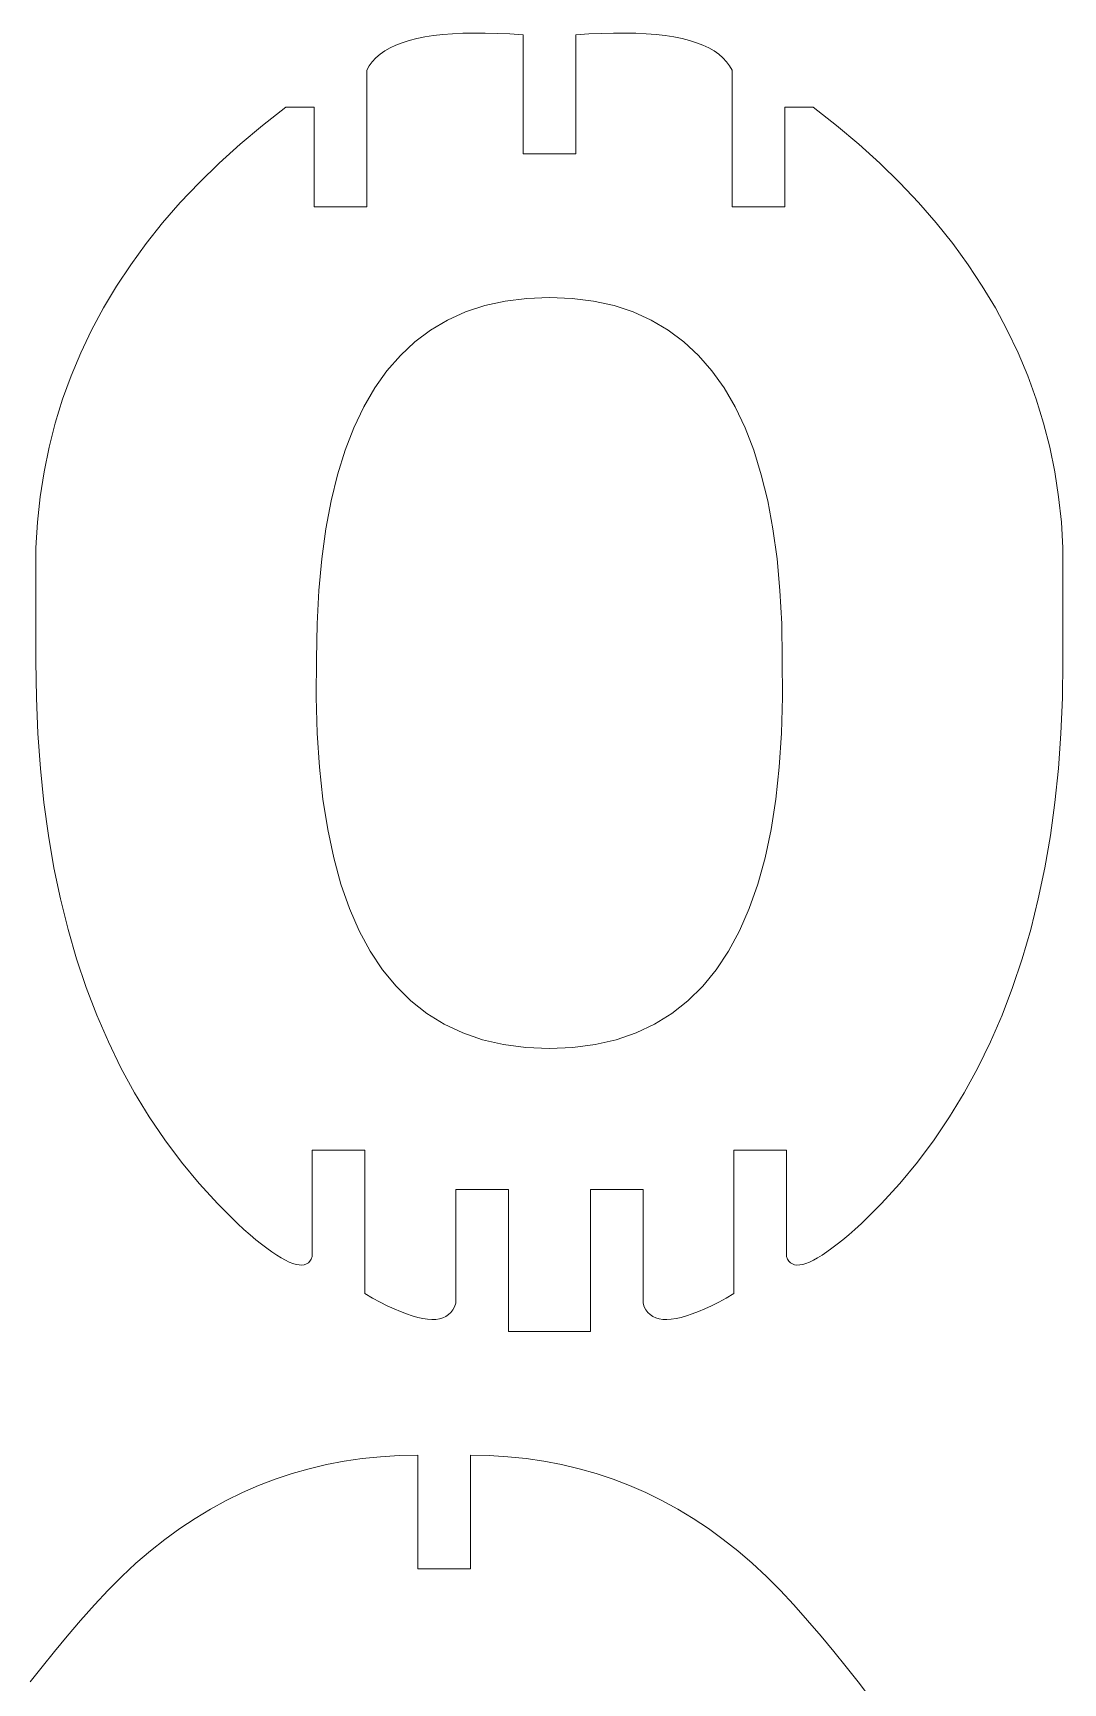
# Model space of a CAD drawing. Header units: inches. Extents: x -318 to 215, y -214 to 306.
# Drawn here: x 36.1 to 88.5, y -145.4 to -61.5 of the extents above; entities that cross this region are included whole.
import ezdxf

# ---------------------------------------------------------------- set-up
doc = ezdxf.new("R2010")
doc.units = ezdxf.units.IN
doc.header["$MEASUREMENT"] = 0
doc.layers.add('Layer 1', color=7, linetype='Continuous')

msp = doc.modelspace()

# ---------------------------------------------------------------- linework, layer by layer
at = {"layer": 'Layer 1', "color": 1, "lineweight": 9}
for points in [[(54.5564, -62.071), (54.5564, -62.071), (54.2588, -62.211), (54.2588, -62.211)], [(54.8824, -61.9453), (54.8824, -61.9453), (54.5564, -62.071), (54.5564, -62.071)], [(55.2369, -61.8337), (55.2369, -61.8337), (54.8824, -61.9453), (54.8824, -61.9453)], [(55.6202, -61.7363), (55.6202, -61.7363), (55.2369, -61.8337), (55.2369, -61.8337)], [(56.0321, -61.653), (56.0321, -61.653), (55.6202, -61.7363), (55.6202, -61.7363)], [(56.4726, -61.5842), (56.4726, -61.5842), (56.0321, -61.653), (56.0321, -61.653)], [(56.9417, -61.5295), (56.9417, -61.5295), (56.4726, -61.5842), (56.4726, -61.5842)], [(57.4396, -61.4892), (57.4396, -61.4892), (56.9417, -61.5295), (56.9417, -61.5295)], [(57.9659, -61.4628), (57.9659, -61.4628), (57.4396, -61.4892), (57.4396, -61.4892)], [(58.5208, -61.4509), (58.5208, -61.4509), (57.9659, -61.4628), (57.9659, -61.4628)], [(58.5208, -61.4509), (58.5208, -61.4509), (58.5208, -61.4509), (58.5208, -61.4509)], [(59.1045, -61.4531), (59.1045, -61.4531), (58.5208, -61.4509), (58.5208, -61.4509)], [(59.1045, -61.4531), (59.1045, -61.4531), (59.1045, -61.4531), (59.1045, -61.4531)], [(59.7168, -61.4696), (59.7168, -61.4696), (59.1045, -61.4531), (59.1045, -61.4531)], [(59.7168, -61.4696), (59.7168, -61.4696), (59.7168, -61.4696), (59.7168, -61.4696)], [(60.3577, -61.5003), (60.3577, -61.5003), (59.7168, -61.4696), (59.7168, -61.4696)], [(60.3577, -61.5003), (60.3577, -61.5003), (60.3577, -61.5003), (60.3577, -61.5003)], [(61.027, -61.5451), (61.027, -61.5451), (60.3577, -61.5003), (60.3577, -61.5003)], [(61.027, -61.5451), (61.027, -61.5451), (61.027, -61.5451), (61.027, -61.5451)], [(61.027, -67.6074), (61.027, -67.6074), (61.027, -61.5451), (61.027, -61.5451)], [(63.7048, -61.5451), (63.7048, -61.5451), (64.3744, -61.5003), (64.3744, -61.5003)], [(63.7048, -61.5451), (63.7048, -61.5451), (63.7048, -61.5451), (63.7048, -61.5451)], [(63.7048, -67.6074), (63.7048, -67.6074), (63.7048, -61.5451), (63.7048, -61.5451)], [(64.3744, -61.5003), (64.3744, -61.5003), (65.0153, -61.4696), (65.0153, -61.4696)], [(65.0153, -61.4696), (65.0153, -61.4696), (65.6275, -61.4531), (65.6275, -61.4531)], [(65.6275, -61.4531), (65.6275, -61.4531), (66.211, -61.4509), (66.211, -61.4509)], [(66.211, -61.4509), (66.211, -61.4509), (66.211, -61.4509), (66.211, -61.4509)], [(66.211, -61.4509), (66.211, -61.4509), (66.7661, -61.4628), (66.7661, -61.4628)], [(66.7661, -61.4628), (66.7661, -61.4628), (66.7661, -61.4628), (66.7661, -61.4628)], [(66.7661, -61.4628), (66.7661, -61.4628), (67.2925, -61.4892), (67.2925, -61.4892)], [(67.2925, -61.4892), (67.2925, -61.4892), (67.2925, -61.4892), (67.2925, -61.4892)], [(67.2925, -61.4892), (67.2925, -61.4892), (67.7902, -61.5295), (67.7902, -61.5295)], [(67.7902, -61.5295), (67.7902, -61.5295), (67.7902, -61.5295), (67.7902, -61.5295)], [(67.7902, -61.5295), (67.7902, -61.5295), (68.2594, -61.5842), (68.2594, -61.5842)], [(68.2594, -61.5842), (68.2594, -61.5842), (68.2594, -61.5842), (68.2594, -61.5842)], [(68.2594, -61.5842), (68.2594, -61.5842), (68.6997, -61.653), (68.6997, -61.653)], [(68.6997, -61.653), (68.6997, -61.653), (68.6997, -61.653), (68.6997, -61.653)], [(68.6997, -61.653), (68.6997, -61.653), (69.1118, -61.7363), (69.1118, -61.7363)], [(69.1118, -61.7363), (69.1118, -61.7363), (69.1118, -61.7363), (69.1118, -61.7363)], [(69.1118, -61.7363), (69.1118, -61.7363), (69.495, -61.8337), (69.495, -61.8337)], [(69.495, -61.8337), (69.495, -61.8337), (69.495, -61.8337), (69.495, -61.8337)], [(69.495, -61.8337), (69.495, -61.8337), (69.8496, -61.9453), (69.8496, -61.9453)], [(69.8496, -61.9453), (69.8496, -61.9453), (69.8496, -61.9453), (69.8496, -61.9453)], [(69.8496, -61.9453), (69.8496, -61.9453), (70.1757, -62.071), (70.1757, -62.071)], [(70.1757, -62.071), (70.1757, -62.071), (70.1757, -62.071), (70.1757, -62.071)], [(70.1757, -62.071), (70.1757, -62.071), (70.473, -62.211), (70.473, -62.211)], [(53.3555, -62.9136), (53.3555, -62.9136), (53.2012, -63.1247), (53.2012, -63.1247)], [(53.5383, -62.7165), (53.5383, -62.7165), (53.3555, -62.9136), (53.3555, -62.9136)], [(53.75, -62.5339), (53.75, -62.5339), (53.5383, -62.7165), (53.5383, -62.7165)], [(53.9902, -62.3654), (53.9902, -62.3654), (53.75, -62.5339), (53.75, -62.5339)], [(54.2588, -62.211), (54.2588, -62.211), (53.9902, -62.3654), (53.9902, -62.3654)], [(70.473, -62.211), (70.473, -62.211), (70.473, -62.211), (70.473, -62.211)], [(70.473, -62.211), (70.473, -62.211), (70.7418, -62.3654), (70.7418, -62.3654)], [(70.7418, -62.3654), (70.7418, -62.3654), (70.7418, -62.3654), (70.7418, -62.3654)], [(70.7418, -62.3654), (70.7418, -62.3654), (70.982, -62.5339), (70.982, -62.5339)], [(70.982, -62.5339), (70.982, -62.5339), (70.982, -62.5339), (70.982, -62.5339)], [(70.982, -62.5339), (70.982, -62.5339), (71.1935, -62.7165), (71.1935, -62.7165)], [(71.1935, -62.7165), (71.1935, -62.7165), (71.1935, -62.7165), (71.1935, -62.7165)], [(71.1935, -62.7165), (71.1935, -62.7165), (71.3765, -62.9136), (71.3765, -62.9136)], [(71.3765, -62.9136), (71.3765, -62.9136), (71.3765, -62.9136), (71.3765, -62.9136)], [(71.3765, -62.9136), (71.3765, -62.9136), (71.5306, -63.1247), (71.5306, -63.1247)], [(53.2012, -63.1247), (53.2012, -63.1247), (53.0756, -63.3502), (53.0756, -63.3502)], [(53.0756, -63.3502), (53.0756, -63.3502), (53.0756, -63.3502), (53.0756, -63.3502)], [(53.0756, -63.3502), (53.0756, -63.3502), (53.0756, -70.2936), (53.0756, -70.2936)], [(71.5306, -63.1247), (71.5306, -63.1247), (71.5306, -63.1247), (71.5306, -63.1247)], [(71.5306, -63.1247), (71.5306, -63.1247), (71.6565, -63.3502), (71.6565, -63.3502)], [(71.6565, -63.3502), (71.6565, -63.3502), (71.6565, -63.3502), (71.6565, -63.3502)], [(71.6565, -63.3502), (71.6565, -63.3502), (71.6565, -70.2936), (71.6565, -70.2936)], [(47.7634, -66.1553), (47.7634, -66.1553), (48.9531, -65.2223), (48.9531, -65.2223)], [(48.9531, -65.2223), (48.9531, -65.2223), (48.9531, -65.2223), (48.9531, -65.2223)], [(50.3978, -65.2223), (50.3978, -65.2223), (48.9531, -65.2223), (48.9531, -65.2223)], [(50.3978, -65.2223), (50.3978, -65.2223), (50.3978, -65.2223), (50.3978, -65.2223)], [(50.3978, -70.2936), (50.3978, -70.2936), (50.3978, -65.2223), (50.3978, -65.2223)], [(74.334, -65.2223), (74.334, -65.2223), (74.334, -65.2223), (74.334, -65.2223)], [(74.334, -70.2936), (74.334, -70.2936), (74.334, -65.2223), (74.334, -65.2223)], [(74.334, -65.2223), (74.334, -65.2223), (74.334, -65.2223), (74.334, -65.2223)], [(74.334, -65.2223), (74.334, -65.2223), (75.7789, -65.2223), (75.7789, -65.2223)], [(75.7789, -65.2223), (75.7789, -65.2223), (75.7789, -65.2223), (75.7789, -65.2223)], [(76.9684, -66.1553), (76.9684, -66.1553), (75.7789, -65.2223), (75.7789, -65.2223)], [(46.6322, -67.1081), (46.6322, -67.1081), (47.7634, -66.1553), (47.7634, -66.1553)], [(76.9684, -66.1553), (76.9684, -66.1553), (76.9684, -66.1553), (76.9684, -66.1553)], [(78.0996, -67.1081), (78.0996, -67.1081), (76.9684, -66.1553), (76.9684, -66.1553)], [(45.5591, -68.0809), (45.5591, -68.0809), (46.6322, -67.1081), (46.6322, -67.1081)], [(78.0996, -67.1081), (78.0996, -67.1081), (78.0996, -67.1081), (78.0996, -67.1081)], [(79.1727, -68.0809), (79.1727, -68.0809), (78.0996, -67.1081), (78.0996, -67.1081)], [(61.027, -67.6074), (61.027, -67.6074), (61.027, -67.6074), (61.027, -67.6074)], [(63.7048, -67.6074), (63.7048, -67.6074), (61.027, -67.6074), (61.027, -67.6074)], [(44.5446, -69.0734), (44.5446, -69.0734), (45.5591, -68.0809), (45.5591, -68.0809)], [(79.1727, -68.0809), (79.1727, -68.0809), (79.1727, -68.0809), (79.1727, -68.0809)], [(80.1872, -69.0734), (80.1872, -69.0734), (79.1727, -68.0809), (79.1727, -68.0809)], [(43.5883, -70.0858), (43.5883, -70.0858), (44.5446, -69.0734), (44.5446, -69.0734)], [(80.1872, -69.0734), (80.1872, -69.0734), (80.1872, -69.0734), (80.1872, -69.0734)], [(81.1436, -70.0858), (81.1436, -70.0858), (80.1872, -69.0734), (80.1872, -69.0734)], [(42.6904, -71.1181), (42.6904, -71.1181), (43.5883, -70.0858), (43.5883, -70.0858)], [(50.3978, -70.2936), (50.3978, -70.2936), (50.3978, -70.2936), (50.3978, -70.2936)], [(53.0756, -70.2936), (53.0756, -70.2936), (50.3978, -70.2936), (50.3978, -70.2936)], [(71.6565, -70.2936), (71.6565, -70.2936), (71.6565, -70.2936), (71.6565, -70.2936)], [(71.6565, -70.2936), (71.6565, -70.2936), (74.334, -70.2936), (74.334, -70.2936)], [(81.1436, -70.0858), (81.1436, -70.0858), (81.1436, -70.0858), (81.1436, -70.0858)], [(82.0416, -71.1181), (82.0416, -71.1181), (81.1436, -70.0858), (81.1436, -70.0858)], [(41.8507, -72.1701), (41.8507, -72.1701), (42.6904, -71.1181), (42.6904, -71.1181)], [(82.0416, -71.1181), (82.0416, -71.1181), (82.0416, -71.1181), (82.0416, -71.1181)], [(82.8813, -72.1701), (82.8813, -72.1701), (82.0416, -71.1181), (82.0416, -71.1181)], [(41.0693, -73.242), (41.0693, -73.242), (41.8507, -72.1701), (41.8507, -72.1701)], [(82.8813, -72.1701), (82.8813, -72.1701), (82.8813, -72.1701), (82.8813, -72.1701)], [(83.6627, -73.242), (83.6627, -73.242), (82.8813, -72.1701), (82.8813, -72.1701)], [(40.3463, -74.3338), (40.3463, -74.3338), (41.0693, -73.242), (41.0693, -73.242)], [(83.6627, -73.242), (83.6627, -73.242), (83.6627, -73.242), (83.6627, -73.242)], [(84.3857, -74.3338), (84.3857, -74.3338), (83.6627, -73.242), (83.6627, -73.242)], [(39.6816, -75.4455), (39.6816, -75.4455), (40.3463, -74.3338), (40.3463, -74.3338)], [(84.3857, -74.3338), (84.3857, -74.3338), (84.3857, -74.3338), (84.3857, -74.3338)], [(85.0505, -75.4455), (85.0505, -75.4455), (84.3857, -74.3338), (84.3857, -74.3338)], [(39.0752, -76.5769), (39.0752, -76.5769), (39.6816, -75.4455), (39.6816, -75.4455)], [(58.1017, -75.6475), (58.1017, -75.6475), (59.079, -75.3253), (59.079, -75.3253)], [(59.079, -75.3253), (59.079, -75.3253), (60.1153, -75.0951), (60.1153, -75.0951)], [(60.1153, -75.0951), (60.1153, -75.0951), (61.211, -74.9572), (61.211, -74.9572)], [(61.211, -74.9572), (61.211, -74.9572), (62.366, -74.9111), (62.366, -74.9111)], [(62.366, -74.9111), (62.366, -74.9111), (62.366, -74.9111), (62.366, -74.9111)], [(63.5208, -74.9572), (63.5208, -74.9572), (62.366, -74.9111), (62.366, -74.9111)], [(63.5208, -74.9572), (63.5208, -74.9572), (63.5208, -74.9572), (63.5208, -74.9572)], [(64.6165, -75.0951), (64.6165, -75.0951), (63.5208, -74.9572), (63.5208, -74.9572)], [(64.6165, -75.0951), (64.6165, -75.0951), (64.6165, -75.0951), (64.6165, -75.0951)], [(65.6531, -75.3253), (65.6531, -75.3253), (64.6165, -75.0951), (64.6165, -75.0951)], [(65.6531, -75.3253), (65.6531, -75.3253), (65.6531, -75.3253), (65.6531, -75.3253)], [(66.6301, -75.6475), (66.6301, -75.6475), (65.6531, -75.3253), (65.6531, -75.3253)], [(85.0505, -75.4455), (85.0505, -75.4455), (85.0505, -75.4455), (85.0505, -75.4455)], [(85.6568, -76.5769), (85.6568, -76.5769), (85.0505, -75.4455), (85.0505, -75.4455)], [(56.3249, -76.568), (56.3249, -76.568), (57.1838, -76.0617), (57.1838, -76.0617)], [(57.1838, -76.0617), (57.1838, -76.0617), (58.1017, -75.6475), (58.1017, -75.6475)], [(66.6301, -75.6475), (66.6301, -75.6475), (66.6301, -75.6475), (66.6301, -75.6475)], [(67.5481, -76.0617), (67.5481, -76.0617), (66.6301, -75.6475), (66.6301, -75.6475)], [(67.5481, -76.0617), (67.5481, -76.0617), (67.5481, -76.0617), (67.5481, -76.0617)], [(68.4069, -76.568), (68.4069, -76.568), (67.5481, -76.0617), (67.5481, -76.0617)], [(38.527, -77.7282), (38.527, -77.7282), (39.0752, -76.5769), (39.0752, -76.5769)], [(54.7852, -77.8564), (54.7852, -77.8564), (55.5254, -77.1661), (55.5254, -77.1661)], [(55.5254, -77.1661), (55.5254, -77.1661), (56.3249, -76.568), (56.3249, -76.568)], [(68.4069, -76.568), (68.4069, -76.568), (68.4069, -76.568), (68.4069, -76.568)], [(69.2064, -77.1661), (69.2064, -77.1661), (68.4069, -76.568), (68.4069, -76.568)], [(69.2064, -77.1661), (69.2064, -77.1661), (69.2064, -77.1661), (69.2064, -77.1661)], [(69.9468, -77.8564), (69.9468, -77.8564), (69.2064, -77.1661), (69.2064, -77.1661)], [(85.6568, -76.5769), (85.6568, -76.5769), (85.6568, -76.5769), (85.6568, -76.5769)], [(86.2049, -77.7282), (86.2049, -77.7282), (85.6568, -76.5769), (85.6568, -76.5769)], [(38.0373, -78.8993), (38.0373, -78.8993), (38.527, -77.7282), (38.527, -77.7282)], [(54.1041, -78.6388), (54.1041, -78.6388), (54.7852, -77.8564), (54.7852, -77.8564)], [(69.9468, -77.8564), (69.9468, -77.8564), (69.9468, -77.8564), (69.9468, -77.8564)], [(70.6279, -78.6388), (70.6279, -78.6388), (69.9468, -77.8564), (69.9468, -77.8564)], [(86.2049, -77.7282), (86.2049, -77.7282), (86.2049, -77.7282), (86.2049, -77.7282)], [(86.6948, -78.8993), (86.6948, -78.8993), (86.2049, -77.7282), (86.2049, -77.7282)], [(37.6057, -80.0904), (37.6057, -80.0904), (38.0373, -78.8993), (38.0373, -78.8993)], [(53.4821, -79.5132), (53.4821, -79.5132), (54.1041, -78.6388), (54.1041, -78.6388)], [(70.6279, -78.6388), (70.6279, -78.6388), (70.6279, -78.6388), (70.6279, -78.6388)], [(71.2497, -79.5132), (71.2497, -79.5132), (70.6279, -78.6388), (70.6279, -78.6388)], [(86.6948, -78.8993), (86.6948, -78.8993), (86.6948, -78.8993), (86.6948, -78.8993)], [(87.1261, -80.0904), (87.1261, -80.0904), (86.6948, -78.8993), (86.6948, -78.8993)], [(52.9197, -80.4796), (52.9197, -80.4796), (53.4821, -79.5132), (53.4821, -79.5132)], [(71.2497, -79.5132), (71.2497, -79.5132), (71.2497, -79.5132), (71.2497, -79.5132)], [(71.8124, -80.4796), (71.8124, -80.4796), (71.2497, -79.5132), (71.2497, -79.5132)], [(37.2327, -81.3012), (37.2327, -81.3012), (37.6057, -80.0904), (37.6057, -80.0904)], [(52.4161, -81.538), (52.4161, -81.538), (52.9197, -80.4796), (52.9197, -80.4796)], [(71.8124, -80.4796), (71.8124, -80.4796), (71.8124, -80.4796), (71.8124, -80.4796)], [(72.3157, -81.538), (72.3157, -81.538), (71.8124, -80.4796), (71.8124, -80.4796)], [(87.1261, -80.0904), (87.1261, -80.0904), (87.1261, -80.0904), (87.1261, -80.0904)], [(87.4993, -81.3012), (87.4993, -81.3012), (87.1261, -80.0904), (87.1261, -80.0904)], [(36.9178, -82.5317), (36.9178, -82.5317), (37.2327, -81.3012), (37.2327, -81.3012)], [(87.4993, -81.3012), (87.4993, -81.3012), (87.4993, -81.3012), (87.4993, -81.3012)], [(87.814, -82.5317), (87.814, -82.5317), (87.4993, -81.3012), (87.4993, -81.3012)], [(51.9721, -82.6886), (51.9721, -82.6886), (52.4161, -81.538), (52.4161, -81.538)], [(72.3157, -81.538), (72.3157, -81.538), (72.3157, -81.538), (72.3157, -81.538)], [(72.76, -82.6886), (72.76, -82.6886), (72.3157, -81.538), (72.3157, -81.538)], [(36.6612, -83.7823), (36.6612, -83.7823), (36.9178, -82.5317), (36.9178, -82.5317)], [(51.5869, -83.931), (51.5869, -83.931), (51.9721, -82.6886), (51.9721, -82.6886)], [(72.76, -82.6886), (72.76, -82.6886), (72.76, -82.6886), (72.76, -82.6886)], [(73.1449, -83.931), (73.1449, -83.931), (72.76, -82.6886), (72.76, -82.6886)], [(87.814, -82.5317), (87.814, -82.5317), (87.814, -82.5317), (87.814, -82.5317)], [(88.0706, -83.7823), (88.0706, -83.7823), (87.814, -82.5317), (87.814, -82.5317)], [(36.4632, -85.0526), (36.4632, -85.0526), (36.6612, -83.7823), (36.6612, -83.7823)], [(51.2613, -85.2657), (51.2613, -85.2657), (51.5869, -83.931), (51.5869, -83.931)], [(73.1449, -83.931), (73.1449, -83.931), (73.1449, -83.931), (73.1449, -83.931)], [(73.4707, -85.2657), (73.4707, -85.2657), (73.1449, -83.931), (73.1449, -83.931)], [(88.0706, -83.7823), (88.0706, -83.7823), (88.0706, -83.7823), (88.0706, -83.7823)], [(88.2688, -85.0526), (88.2688, -85.0526), (88.0706, -83.7823), (88.0706, -83.7823)], [(36.3231, -86.3429), (36.3231, -86.3429), (36.4632, -85.0526), (36.4632, -85.0526)], [(50.9948, -86.6923), (50.9948, -86.6923), (51.2613, -85.2657), (51.2613, -85.2657)], [(73.4707, -85.2657), (73.4707, -85.2657), (73.4707, -85.2657), (73.4707, -85.2657)], [(73.7372, -86.6923), (73.7372, -86.6923), (73.4707, -85.2657), (73.4707, -85.2657)], [(88.2688, -85.0526), (88.2688, -85.0526), (88.2688, -85.0526), (88.2688, -85.0526)], [(88.4087, -86.3429), (88.4087, -86.3429), (88.2688, -85.0526), (88.2688, -85.0526)], [(36.2416, -87.6528), (36.2416, -87.6528), (36.3231, -86.3429), (36.3231, -86.3429)], [(88.4087, -86.3429), (88.4087, -86.3429), (88.4087, -86.3429), (88.4087, -86.3429)], [(88.4903, -87.6528), (88.4903, -87.6528), (88.4087, -86.3429), (88.4087, -86.3429)], [(50.7874, -88.211), (50.7874, -88.211), (50.9948, -86.6923), (50.9948, -86.6923)], [(73.7372, -86.6923), (73.7372, -86.6923), (73.7372, -86.6923), (73.7372, -86.6923)], [(73.9444, -88.211), (73.9444, -88.211), (73.7372, -86.6923), (73.7372, -86.6923)], [(36.2416, -87.6528), (36.2416, -87.6528), (36.2416, -87.6528), (36.2416, -87.6528)], [(36.2416, -87.6528), (36.2416, -87.6528), (36.2416, -93.4179), (36.2416, -93.4179)], [(88.4903, -87.6528), (88.4903, -87.6528), (88.4903, -87.6528), (88.4903, -87.6528)], [(88.4903, -87.6528), (88.4903, -87.6528), (88.4903, -93.4179), (88.4903, -93.4179)], [(50.6395, -89.8216), (50.6395, -89.8216), (50.7874, -88.211), (50.7874, -88.211)], [(73.9444, -88.211), (73.9444, -88.211), (73.9444, -88.211), (73.9444, -88.211)], [(74.0925, -89.8216), (74.0925, -89.8216), (73.9444, -88.211), (73.9444, -88.211)], [(50.5506, -91.5242), (50.5506, -91.5242), (50.6395, -89.8216), (50.6395, -89.8216)], [(74.0925, -89.8216), (74.0925, -89.8216), (74.0925, -89.8216), (74.0925, -89.8216)], [(74.1813, -91.5242), (74.1813, -91.5242), (74.0925, -89.8216), (74.0925, -89.8216)], [(50.5209, -93.319), (50.5209, -93.319), (50.5506, -91.5242), (50.5506, -91.5242)], [(74.1813, -91.5242), (74.1813, -91.5242), (74.1813, -91.5242), (74.1813, -91.5242)], [(74.2109, -93.319), (74.2109, -93.319), (74.1813, -91.5242), (74.1813, -91.5242)], [(36.2416, -93.4179), (36.2416, -93.4179), (36.2416, -93.4179), (36.2416, -93.4179)], [(36.2673, -95.2853), (36.2673, -95.2853), (36.2416, -93.4179), (36.2416, -93.4179)], [(50.5071, -95.2513), (50.5071, -95.2513), (50.5209, -93.319), (50.5209, -93.319)], [(74.2109, -93.319), (74.2109, -93.319), (74.2109, -93.319), (74.2109, -93.319)], [(74.2248, -95.2513), (74.2248, -95.2513), (74.2109, -93.319), (74.2109, -93.319)], [(88.4647, -95.2853), (88.4647, -95.2853), (88.4903, -93.4179), (88.4903, -93.4179)], [(36.2673, -95.2853), (36.2673, -95.2853), (36.2673, -95.2853), (36.2673, -95.2853)], [(36.3442, -97.1068), (36.3442, -97.1068), (36.2673, -95.2853), (36.2673, -95.2853)], [(50.5071, -95.2513), (50.5071, -95.2513), (50.5071, -95.2513), (50.5071, -95.2513)], [(50.557, -97.0847), (50.557, -97.0847), (50.5071, -95.2513), (50.5071, -95.2513)], [(74.175, -97.0847), (74.175, -97.0847), (74.2248, -95.2513), (74.2248, -95.2513)], [(88.3878, -97.1068), (88.3878, -97.1068), (88.4647, -95.2853), (88.4647, -95.2853)], [(36.3442, -97.1068), (36.3442, -97.1068), (36.3442, -97.1068), (36.3442, -97.1068)], [(36.4724, -98.8822), (36.4724, -98.8822), (36.3442, -97.1068), (36.3442, -97.1068)], [(50.557, -97.0847), (50.557, -97.0847), (50.557, -97.0847), (50.557, -97.0847)], [(50.6708, -98.8188), (50.6708, -98.8188), (50.557, -97.0847), (50.557, -97.0847)], [(74.0613, -98.8188), (74.0613, -98.8188), (74.175, -97.0847), (74.175, -97.0847)], [(88.2596, -98.8822), (88.2596, -98.8822), (88.3878, -97.1068), (88.3878, -97.1068)], [(36.4724, -98.8822), (36.4724, -98.8822), (36.4724, -98.8822), (36.4724, -98.8822)], [(36.6517, -100.6118), (36.6517, -100.6118), (36.4724, -98.8822), (36.4724, -98.8822)], [(50.6708, -98.8188), (50.6708, -98.8188), (50.6708, -98.8188), (50.6708, -98.8188)], [(50.8483, -100.454), (50.8483, -100.454), (50.6708, -98.8188), (50.6708, -98.8188)], [(73.8837, -100.454), (73.8837, -100.454), (74.0613, -98.8188), (74.0613, -98.8188)], [(88.0802, -100.6118), (88.0802, -100.6118), (88.2596, -98.8822), (88.2596, -98.8822)], [(36.6517, -100.6118), (36.6517, -100.6118), (36.6517, -100.6118), (36.6517, -100.6118)], [(36.8823, -102.2955), (36.8823, -102.2955), (36.6517, -100.6118), (36.6517, -100.6118)], [(50.8483, -100.454), (50.8483, -100.454), (50.8483, -100.454), (50.8483, -100.454)], [(51.0896, -101.9898), (51.0896, -101.9898), (50.8483, -100.454), (50.8483, -100.454)], [(73.6424, -101.9898), (73.6424, -101.9898), (73.8837, -100.454), (73.8837, -100.454)], [(87.8495, -102.2955), (87.8495, -102.2955), (88.0802, -100.6118), (88.0802, -100.6118)], [(36.8823, -102.2955), (36.8823, -102.2955), (36.8823, -102.2955), (36.8823, -102.2955)], [(37.1642, -103.9334), (37.1642, -103.9334), (36.8823, -102.2955), (36.8823, -102.2955)], [(51.0896, -101.9898), (51.0896, -101.9898), (51.0896, -101.9898), (51.0896, -101.9898)], [(51.3946, -103.4268), (51.3946, -103.4268), (51.0896, -101.9898), (51.0896, -101.9898)], [(73.3373, -103.4268), (73.3373, -103.4268), (73.6424, -101.9898), (73.6424, -101.9898)], [(87.5676, -103.9334), (87.5676, -103.9334), (87.8495, -102.2955), (87.8495, -102.2955)], [(37.1642, -103.9334), (37.1642, -103.9334), (37.1642, -103.9334), (37.1642, -103.9334)], [(37.4974, -105.5253), (37.4974, -105.5253), (37.1642, -103.9334), (37.1642, -103.9334)], [(51.3946, -103.4268), (51.3946, -103.4268), (51.3946, -103.4268), (51.3946, -103.4268)], [(51.7637, -104.7646), (51.7637, -104.7646), (51.3946, -103.4268), (51.3946, -103.4268)], [(72.9683, -104.7646), (72.9683, -104.7646), (73.3373, -103.4268), (73.3373, -103.4268)], [(87.2346, -105.5253), (87.2346, -105.5253), (87.5676, -103.9334), (87.5676, -103.9334)], [(51.7637, -104.7646), (51.7637, -104.7646), (51.7637, -104.7646), (51.7637, -104.7646)], [(52.1962, -106.0033), (52.1962, -106.0033), (51.7637, -104.7646), (51.7637, -104.7646)], [(72.5356, -106.0033), (72.5356, -106.0033), (72.9683, -104.7646), (72.9683, -104.7646)], [(37.4974, -105.5253), (37.4974, -105.5253), (37.4974, -105.5253), (37.4974, -105.5253)], [(37.8818, -107.0713), (37.8818, -107.0713), (37.4974, -105.5253), (37.4974, -105.5253)], [(86.8501, -107.0713), (86.8501, -107.0713), (87.2346, -105.5253), (87.2346, -105.5253)], [(52.1962, -106.0033), (52.1962, -106.0033), (52.1962, -106.0033), (52.1962, -106.0033)], [(52.693, -107.1429), (52.693, -107.1429), (52.1962, -106.0033), (52.1962, -106.0033)], [(72.0391, -107.1429), (72.0391, -107.1429), (72.5356, -106.0033), (72.5356, -106.0033)], [(37.8818, -107.0713), (37.8818, -107.0713), (37.8818, -107.0713), (37.8818, -107.0713)], [(38.3174, -108.5715), (38.3174, -108.5715), (37.8818, -107.0713), (37.8818, -107.0713)], [(52.693, -107.1429), (52.693, -107.1429), (52.693, -107.1429), (52.693, -107.1429)], [(53.2533, -108.1834), (53.2533, -108.1834), (52.693, -107.1429), (52.693, -107.1429)], [(71.4787, -108.1834), (71.4787, -108.1834), (72.0391, -107.1429), (72.0391, -107.1429)], [(86.4144, -108.5715), (86.4144, -108.5715), (86.8501, -107.0713), (86.8501, -107.0713)], [(53.2533, -108.1834), (53.2533, -108.1834), (53.2533, -108.1834), (53.2533, -108.1834)], [(53.8774, -109.1248), (53.8774, -109.1248), (53.2533, -108.1834), (53.2533, -108.1834)], [(70.8546, -109.1248), (70.8546, -109.1248), (71.4787, -108.1834), (71.4787, -108.1834)], [(38.3174, -108.5715), (38.3174, -108.5715), (38.3174, -108.5715), (38.3174, -108.5715)], [(38.8044, -110.0256), (38.8044, -110.0256), (38.3174, -108.5715), (38.3174, -108.5715)], [(53.8774, -109.1248), (53.8774, -109.1248), (53.8774, -109.1248), (53.8774, -109.1248)], [(54.5653, -109.967), (54.5653, -109.967), (53.8774, -109.1248), (53.8774, -109.1248)], [(70.1667, -109.967), (70.1667, -109.967), (70.8546, -109.1248), (70.8546, -109.1248)], [(85.9276, -110.0256), (85.9276, -110.0256), (86.4144, -108.5715), (86.4144, -108.5715)], [(54.5653, -109.967), (54.5653, -109.967), (54.5653, -109.967), (54.5653, -109.967)], [(55.3171, -110.7104), (55.3171, -110.7104), (54.5653, -109.967), (54.5653, -109.967)], [(69.4148, -110.7104), (69.4148, -110.7104), (70.1667, -109.967), (70.1667, -109.967)], [(38.8044, -110.0256), (38.8044, -110.0256), (38.8044, -110.0256), (38.8044, -110.0256)], [(39.3427, -111.434), (39.3427, -111.434), (38.8044, -110.0256), (38.8044, -110.0256)], [(55.3171, -110.7104), (55.3171, -110.7104), (55.3171, -110.7104), (55.3171, -110.7104)], [(56.1326, -111.3544), (56.1326, -111.3544), (55.3171, -110.7104), (55.3171, -110.7104)], [(68.5993, -111.3544), (68.5993, -111.3544), (69.4148, -110.7104), (69.4148, -110.7104)], [(85.3893, -111.434), (85.3893, -111.434), (85.9276, -110.0256), (85.9276, -110.0256)], [(39.3427, -111.434), (39.3427, -111.434), (39.3427, -111.434), (39.3427, -111.434)], [(39.9321, -112.7964), (39.9321, -112.7964), (39.3427, -111.434), (39.3427, -111.434)], [(56.1326, -111.3544), (56.1326, -111.3544), (56.1326, -111.3544), (56.1326, -111.3544)], [(57.0121, -111.8995), (57.0121, -111.8995), (56.1326, -111.3544), (56.1326, -111.3544)], [(67.7199, -111.8995), (67.7199, -111.8995), (68.5993, -111.3544), (68.5993, -111.3544)], [(84.7999, -112.7964), (84.7999, -112.7964), (85.3893, -111.434), (85.3893, -111.434)], [(57.0121, -111.8995), (57.0121, -111.8995), (57.0121, -111.8995), (57.0121, -111.8995)], [(57.9552, -112.3454), (57.9552, -112.3454), (57.0121, -111.8995), (57.0121, -111.8995)], [(57.9552, -112.3454), (57.9552, -112.3454), (57.9552, -112.3454), (57.9552, -112.3454)], [(58.9621, -112.6922), (58.9621, -112.6922), (57.9552, -112.3454), (57.9552, -112.3454)], [(65.7697, -112.6922), (65.7697, -112.6922), (66.7768, -112.3454), (66.7768, -112.3454)], [(66.7768, -112.3454), (66.7768, -112.3454), (67.7199, -111.8995), (67.7199, -111.8995)], [(39.9321, -112.7964), (39.9321, -112.7964), (39.9321, -112.7964), (39.9321, -112.7964)], [(40.5728, -114.1128), (40.5728, -114.1128), (39.9321, -112.7964), (39.9321, -112.7964)], [(58.9621, -112.6922), (58.9621, -112.6922), (58.9621, -112.6922), (58.9621, -112.6922)], [(60.033, -112.94), (60.033, -112.94), (58.9621, -112.6922), (58.9621, -112.6922)], [(60.033, -112.94), (60.033, -112.94), (60.033, -112.94), (60.033, -112.94)], [(61.1675, -113.0887), (61.1675, -113.0887), (60.033, -112.94), (60.033, -112.94)], [(61.1675, -113.0887), (61.1675, -113.0887), (61.1675, -113.0887), (61.1675, -113.0887)], [(62.366, -113.1383), (62.366, -113.1383), (61.1675, -113.0887), (61.1675, -113.0887)], [(62.366, -113.1383), (62.366, -113.1383), (63.5643, -113.0887), (63.5643, -113.0887)], [(63.5643, -113.0887), (63.5643, -113.0887), (64.699, -112.94), (64.699, -112.94)], [(64.699, -112.94), (64.699, -112.94), (65.7697, -112.6922), (65.7697, -112.6922)], [(84.1592, -114.1128), (84.1592, -114.1128), (84.7999, -112.7964), (84.7999, -112.7964)], [(40.5728, -114.1128), (40.5728, -114.1128), (40.5728, -114.1128), (40.5728, -114.1128)], [(41.2646, -115.3835), (41.2646, -115.3835), (40.5728, -114.1128), (40.5728, -114.1128)], [(83.4672, -115.3835), (83.4672, -115.3835), (84.1592, -114.1128), (84.1592, -114.1128)], [(41.2646, -115.3835), (41.2646, -115.3835), (41.2646, -115.3835), (41.2646, -115.3835)], [(42.0079, -116.6082), (42.0079, -116.6082), (41.2646, -115.3835), (41.2646, -115.3835)], [(82.7241, -116.6082), (82.7241, -116.6082), (83.4672, -115.3835), (83.4672, -115.3835)], [(42.0079, -116.6082), (42.0079, -116.6082), (42.0079, -116.6082), (42.0079, -116.6082)], [(42.8024, -117.787), (42.8024, -117.787), (42.0079, -116.6082), (42.0079, -116.6082)], [(81.9296, -117.787), (81.9296, -117.787), (82.7241, -116.6082), (82.7241, -116.6082)], [(42.8024, -117.787), (42.8024, -117.787), (42.8024, -117.787), (42.8024, -117.787)], [(43.648, -118.92), (43.648, -118.92), (42.8024, -117.787), (42.8024, -117.787)], [(50.2995, -118.3093), (50.2995, -118.3093), (50.2995, -118.3093), (50.2995, -118.3093)], [(52.9772, -118.3093), (52.9772, -118.3093), (50.2995, -118.3093), (50.2995, -118.3093)], [(50.2995, -118.3093), (50.2995, -118.3093), (50.2995, -118.3093), (50.2995, -118.3093)], [(50.2995, -118.3093), (50.2995, -118.3093), (50.2995, -123.7221), (50.2995, -123.7221)], [(52.9772, -118.3093), (52.9772, -118.3093), (52.9772, -118.3093), (52.9772, -118.3093)], [(52.9772, -125.6132), (52.9772, -125.6132), (52.9772, -118.3093), (52.9772, -118.3093)], [(71.7546, -118.3093), (71.7546, -118.3093), (71.7546, -118.3093), (71.7546, -118.3093)], [(71.7546, -118.3093), (71.7546, -118.3093), (74.4323, -118.3093), (74.4323, -118.3093)], [(71.7546, -118.3093), (71.7546, -118.3093), (71.7546, -118.3093), (71.7546, -118.3093)], [(71.7546, -125.6132), (71.7546, -125.6132), (71.7546, -118.3093), (71.7546, -118.3093)], [(74.4323, -118.3093), (74.4323, -118.3093), (74.4323, -118.3093), (74.4323, -118.3093)], [(74.4323, -118.3093), (74.4323, -118.3093), (74.4323, -123.7221), (74.4323, -123.7221)], [(81.0839, -118.92), (81.0839, -118.92), (81.9296, -117.787), (81.9296, -117.787)], [(43.648, -118.92), (43.648, -118.92), (43.648, -118.92), (43.648, -118.92)], [(44.545, -120.0069), (44.545, -120.0069), (43.648, -118.92), (43.648, -118.92)], [(80.187, -120.0069), (80.187, -120.0069), (81.0839, -118.92), (81.0839, -118.92)], [(44.545, -120.0069), (44.545, -120.0069), (44.545, -120.0069), (44.545, -120.0069)], [(45.4932, -121.048), (45.4932, -121.048), (44.545, -120.0069), (44.545, -120.0069)], [(79.2388, -121.048), (79.2388, -121.048), (80.187, -120.0069), (80.187, -120.0069)], [(57.603, -120.307), (57.603, -120.307), (57.603, -120.307), (57.603, -120.307)], [(60.2808, -120.307), (60.2808, -120.307), (57.603, -120.307), (57.603, -120.307)], [(57.603, -120.307), (57.603, -120.307), (57.603, -120.307), (57.603, -120.307)], [(57.603, -120.307), (57.603, -120.307), (57.603, -126.1021), (57.603, -126.1021)], [(60.2808, -120.307), (60.2808, -120.307), (60.2808, -120.307), (60.2808, -120.307)], [(60.2808, -127.534), (60.2808, -127.534), (60.2808, -120.307), (60.2808, -120.307)], [(64.4512, -120.307), (64.4512, -120.307), (64.4512, -120.307), (64.4512, -120.307)], [(64.4512, -120.307), (64.4512, -120.307), (67.129, -120.307), (67.129, -120.307)], [(64.4512, -120.307), (64.4512, -120.307), (64.4512, -120.307), (64.4512, -120.307)], [(64.4512, -127.534), (64.4512, -127.534), (64.4512, -120.307), (64.4512, -120.307)], [(67.129, -120.307), (67.129, -120.307), (67.129, -120.307), (67.129, -120.307)], [(67.129, -120.307), (67.129, -120.307), (67.129, -126.1021), (67.129, -126.1021)], [(45.4932, -121.048), (45.4932, -121.048), (45.4932, -121.048), (45.4932, -121.048)], [(46.4927, -122.0432), (46.4927, -122.0432), (45.4932, -121.048), (45.4932, -121.048)], [(78.2393, -122.0432), (78.2393, -122.0432), (79.2388, -121.048), (79.2388, -121.048)], [(46.4927, -122.0432), (46.4927, -122.0432), (46.4927, -122.0432), (46.4927, -122.0432)], [(46.8226, -122.3399), (46.8226, -122.3399), (46.4927, -122.0432), (46.4927, -122.0432)], [(46.8226, -122.3399), (46.8226, -122.3399), (46.8226, -122.3399), (46.8226, -122.3399)], [(47.1379, -122.6141), (47.1379, -122.6141), (46.8226, -122.3399), (46.8226, -122.3399)], [(77.5939, -122.6141), (77.5939, -122.6141), (77.9092, -122.3399), (77.9092, -122.3399)], [(77.9092, -122.3399), (77.9092, -122.3399), (78.2393, -122.0432), (78.2393, -122.0432)], [(47.1379, -122.6141), (47.1379, -122.6141), (47.1379, -122.6141), (47.1379, -122.6141)], [(47.4385, -122.8659), (47.4385, -122.8659), (47.1379, -122.6141), (47.1379, -122.6141)], [(47.4385, -122.8659), (47.4385, -122.8659), (47.4385, -122.8659), (47.4385, -122.8659)], [(47.7244, -123.0956), (47.7244, -123.0956), (47.4385, -122.8659), (47.4385, -122.8659)], [(47.7244, -123.0956), (47.7244, -123.0956), (47.7244, -123.0956), (47.7244, -123.0956)], [(47.9956, -123.3026), (47.9956, -123.3026), (47.7244, -123.0956), (47.7244, -123.0956)], [(47.9956, -123.3026), (47.9956, -123.3026), (47.9956, -123.3026), (47.9956, -123.3026)], [(48.2521, -123.4874), (48.2521, -123.4874), (47.9956, -123.3026), (47.9956, -123.3026)], [(76.4799, -123.4874), (76.4799, -123.4874), (76.7363, -123.3026), (76.7363, -123.3026)], [(76.7363, -123.3026), (76.7363, -123.3026), (77.0075, -123.0956), (77.0075, -123.0956)], [(77.0075, -123.0956), (77.0075, -123.0956), (77.2935, -122.8659), (77.2935, -122.8659)], [(77.2935, -122.8659), (77.2935, -122.8659), (77.5939, -122.6141), (77.5939, -122.6141)], [(48.2521, -123.4874), (48.2521, -123.4874), (48.2521, -123.4874), (48.2521, -123.4874)], [(48.4938, -123.6497), (48.4938, -123.6497), (48.2521, -123.4874), (48.2521, -123.4874)], [(48.4938, -123.6497), (48.4938, -123.6497), (48.4938, -123.6497), (48.4938, -123.6497)], [(48.7209, -123.7896), (48.7209, -123.7896), (48.4938, -123.6497), (48.4938, -123.6497)], [(48.7209, -123.7896), (48.7209, -123.7896), (48.7209, -123.7896), (48.7209, -123.7896)], [(48.9334, -123.9072), (48.9334, -123.9072), (48.7209, -123.7896), (48.7209, -123.7896)], [(48.9334, -123.9072), (48.9334, -123.9072), (48.9334, -123.9072), (48.9334, -123.9072)], [(49.131, -124.0022), (49.131, -124.0022), (48.9334, -123.9072), (48.9334, -123.9072)], [(49.131, -124.0022), (49.131, -124.0022), (49.131, -124.0022), (49.131, -124.0022)], [(49.314, -124.075), (49.314, -124.075), (49.131, -124.0022), (49.131, -124.0022)], [(49.314, -124.075), (49.314, -124.075), (49.314, -124.075), (49.314, -124.075)], [(49.4824, -124.1253), (49.4824, -124.1253), (49.314, -124.075), (49.314, -124.075)], [(49.4824, -124.1253), (49.4824, -124.1253), (49.4824, -124.1253), (49.4824, -124.1253)], [(49.636, -124.1534), (49.636, -124.1534), (49.4824, -124.1253), (49.4824, -124.1253)], [(49.636, -124.1534), (49.636, -124.1534), (49.636, -124.1534), (49.636, -124.1534)], [(49.7749, -124.1589), (49.7749, -124.1589), (49.636, -124.1534), (49.636, -124.1534)], [(49.8991, -124.1421), (49.8991, -124.1421), (49.7749, -124.1589), (49.7749, -124.1589)], [(50.0086, -124.1029), (50.0086, -124.1029), (49.8991, -124.1421), (49.8991, -124.1421)], [(50.1034, -124.0413), (50.1034, -124.0413), (50.0086, -124.1029), (50.0086, -124.1029)], [(50.1834, -123.9574), (50.1834, -123.9574), (50.1034, -124.0413), (50.1034, -124.0413)], [(50.249, -123.8508), (50.249, -123.8508), (50.1834, -123.9574), (50.1834, -123.9574)], [(50.2995, -123.7221), (50.2995, -123.7221), (50.249, -123.8508), (50.249, -123.8508)], [(74.4323, -123.7221), (74.4323, -123.7221), (74.4323, -123.7221), (74.4323, -123.7221)], [(74.4323, -123.7221), (74.4323, -123.7221), (74.4831, -123.8508), (74.4831, -123.8508)], [(74.4831, -123.8508), (74.4831, -123.8508), (74.4831, -123.8508), (74.4831, -123.8508)], [(74.4831, -123.8508), (74.4831, -123.8508), (74.5484, -123.9574), (74.5484, -123.9574)], [(74.5484, -123.9574), (74.5484, -123.9574), (74.5484, -123.9574), (74.5484, -123.9574)], [(74.5484, -123.9574), (74.5484, -123.9574), (74.6286, -124.0413), (74.6286, -124.0413)], [(74.6286, -124.0413), (74.6286, -124.0413), (74.6286, -124.0413), (74.6286, -124.0413)], [(74.6286, -124.0413), (74.6286, -124.0413), (74.7234, -124.1029), (74.7234, -124.1029)], [(74.7234, -124.1029), (74.7234, -124.1029), (74.7234, -124.1029), (74.7234, -124.1029)], [(74.7234, -124.1029), (74.7234, -124.1029), (74.8329, -124.1421), (74.8329, -124.1421)], [(74.8329, -124.1421), (74.8329, -124.1421), (74.8329, -124.1421), (74.8329, -124.1421)], [(74.8329, -124.1421), (74.8329, -124.1421), (74.9572, -124.1589), (74.9572, -124.1589)], [(74.9572, -124.1589), (74.9572, -124.1589), (75.0961, -124.1534), (75.0961, -124.1534)], [(75.0961, -124.1534), (75.0961, -124.1534), (75.2496, -124.1253), (75.2496, -124.1253)], [(75.2496, -124.1253), (75.2496, -124.1253), (75.4178, -124.075), (75.4178, -124.075)], [(75.4178, -124.075), (75.4178, -124.075), (75.6008, -124.0022), (75.6008, -124.0022)], [(75.6008, -124.0022), (75.6008, -124.0022), (75.7986, -123.9072), (75.7986, -123.9072)], [(75.7986, -123.9072), (75.7986, -123.9072), (76.0109, -123.7896), (76.0109, -123.7896)], [(76.0109, -123.7896), (76.0109, -123.7896), (76.238, -123.6497), (76.238, -123.6497)], [(76.238, -123.6497), (76.238, -123.6497), (76.4799, -123.4874), (76.4799, -123.4874)], [(52.9772, -125.6132), (52.9772, -125.6132), (52.9772, -125.6132), (52.9772, -125.6132)], [(53.3746, -125.8386), (53.3746, -125.8386), (52.9772, -125.6132), (52.9772, -125.6132)], [(53.3746, -125.8386), (53.3746, -125.8386), (53.3746, -125.8386), (53.3746, -125.8386)], [(53.7545, -126.0426), (53.7545, -126.0426), (53.3746, -125.8386), (53.3746, -125.8386)], [(70.9773, -126.0426), (70.9773, -126.0426), (71.3572, -125.8386), (71.3572, -125.8386)], [(71.3572, -125.8386), (71.3572, -125.8386), (71.7546, -125.6132), (71.7546, -125.6132)], [(53.7545, -126.0426), (53.7545, -126.0426), (53.7545, -126.0426), (53.7545, -126.0426)], [(54.117, -126.2256), (54.117, -126.2256), (53.7545, -126.0426), (53.7545, -126.0426)], [(54.117, -126.2256), (54.117, -126.2256), (54.117, -126.2256), (54.117, -126.2256)], [(54.4619, -126.3874), (54.4619, -126.3874), (54.117, -126.2256), (54.117, -126.2256)], [(54.4619, -126.3874), (54.4619, -126.3874), (54.4619, -126.3874), (54.4619, -126.3874)], [(54.7893, -126.528), (54.7893, -126.528), (54.4619, -126.3874), (54.4619, -126.3874)], [(54.7893, -126.528), (54.7893, -126.528), (54.7893, -126.528), (54.7893, -126.528)], [(55.0993, -126.6476), (55.0993, -126.6476), (54.7893, -126.528), (54.7893, -126.528)], [(55.0993, -126.6476), (55.0993, -126.6476), (55.0993, -126.6476), (55.0993, -126.6476)], [(55.3918, -126.7462), (55.3918, -126.7462), (55.0993, -126.6476), (55.0993, -126.6476)], [(55.3918, -126.7462), (55.3918, -126.7462), (55.3918, -126.7462), (55.3918, -126.7462)], [(55.6667, -126.8234), (55.6667, -126.8234), (55.3918, -126.7462), (55.3918, -126.7462)], [(57.1022, -126.7725), (57.1022, -126.7725), (56.9497, -126.8431), (56.9497, -126.8431)], [(57.2372, -126.6806), (57.2372, -126.6806), (57.1022, -126.7725), (57.1022, -126.7725)], [(57.3549, -126.5678), (57.3549, -126.5678), (57.2372, -126.6806), (57.2372, -126.6806)], [(57.4552, -126.4336), (57.4552, -126.4336), (57.3549, -126.5678), (57.3549, -126.5678)], [(57.5379, -126.2785), (57.5379, -126.2785), (57.4552, -126.4336), (57.4552, -126.4336)], [(57.603, -126.1021), (57.603, -126.1021), (57.5379, -126.2785), (57.5379, -126.2785)], [(67.129, -126.1021), (67.129, -126.1021), (67.129, -126.1021), (67.129, -126.1021)], [(67.129, -126.1021), (67.129, -126.1021), (67.1941, -126.2785), (67.1941, -126.2785)], [(67.1941, -126.2785), (67.1941, -126.2785), (67.1941, -126.2785), (67.1941, -126.2785)], [(67.1941, -126.2785), (67.1941, -126.2785), (67.2769, -126.4336), (67.2769, -126.4336)], [(67.2769, -126.4336), (67.2769, -126.4336), (67.2769, -126.4336), (67.2769, -126.4336)], [(67.2769, -126.4336), (67.2769, -126.4336), (67.377, -126.5678), (67.377, -126.5678)], [(67.377, -126.5678), (67.377, -126.5678), (67.377, -126.5678), (67.377, -126.5678)], [(67.377, -126.5678), (67.377, -126.5678), (67.4946, -126.6806), (67.4946, -126.6806)], [(67.4946, -126.6806), (67.4946, -126.6806), (67.4946, -126.6806), (67.4946, -126.6806)], [(67.4946, -126.6806), (67.4946, -126.6806), (67.6298, -126.7725), (67.6298, -126.7725)], [(67.6298, -126.7725), (67.6298, -126.7725), (67.6298, -126.7725), (67.6298, -126.7725)], [(67.6298, -126.7725), (67.6298, -126.7725), (67.7824, -126.8431), (67.7824, -126.8431)], [(69.0652, -126.8234), (69.0652, -126.8234), (69.3402, -126.7462), (69.3402, -126.7462)], [(69.3402, -126.7462), (69.3402, -126.7462), (69.6327, -126.6476), (69.6327, -126.6476)], [(69.6327, -126.6476), (69.6327, -126.6476), (69.9425, -126.528), (69.9425, -126.528)], [(69.9425, -126.528), (69.9425, -126.528), (70.2701, -126.3874), (70.2701, -126.3874)], [(70.2701, -126.3874), (70.2701, -126.3874), (70.615, -126.2256), (70.615, -126.2256)], [(70.615, -126.2256), (70.615, -126.2256), (70.9773, -126.0426), (70.9773, -126.0426)], [(55.6667, -126.8234), (55.6667, -126.8234), (55.6667, -126.8234), (55.6667, -126.8234)], [(55.9242, -126.8796), (55.9242, -126.8796), (55.6667, -126.8234), (55.6667, -126.8234)], [(55.9242, -126.8796), (55.9242, -126.8796), (55.9242, -126.8796), (55.9242, -126.8796)], [(56.1642, -126.9145), (56.1642, -126.9145), (55.9242, -126.8796), (55.9242, -126.8796)], [(56.1642, -126.9145), (56.1642, -126.9145), (56.1642, -126.9145), (56.1642, -126.9145)], [(56.3868, -126.9284), (56.3868, -126.9284), (56.1642, -126.9145), (56.1642, -126.9145)], [(56.5918, -126.9212), (56.5918, -126.9212), (56.3868, -126.9284), (56.3868, -126.9284)], [(56.7795, -126.8927), (56.7795, -126.8927), (56.5918, -126.9212), (56.5918, -126.9212)], [(56.9497, -126.8431), (56.9497, -126.8431), (56.7795, -126.8927), (56.7795, -126.8927)], [(60.2808, -127.534), (60.2808, -127.534), (60.2808, -127.534), (60.2808, -127.534)], [(64.4512, -127.534), (64.4512, -127.534), (60.2808, -127.534), (60.2808, -127.534)], [(67.7824, -126.8431), (67.7824, -126.8431), (67.7824, -126.8431), (67.7824, -126.8431)], [(67.7824, -126.8431), (67.7824, -126.8431), (67.9525, -126.8927), (67.9525, -126.8927)], [(67.9525, -126.8927), (67.9525, -126.8927), (67.9525, -126.8927), (67.9525, -126.8927)], [(67.9525, -126.8927), (67.9525, -126.8927), (68.14, -126.9212), (68.14, -126.9212)], [(68.14, -126.9212), (68.14, -126.9212), (68.14, -126.9212), (68.14, -126.9212)], [(68.14, -126.9212), (68.14, -126.9212), (68.345, -126.9284), (68.345, -126.9284)], [(68.345, -126.9284), (68.345, -126.9284), (68.5676, -126.9145), (68.5676, -126.9145)], [(68.5676, -126.9145), (68.5676, -126.9145), (68.8076, -126.8796), (68.8076, -126.8796)], [(68.8076, -126.8796), (68.8076, -126.8796), (69.0652, -126.8234), (69.0652, -126.8234)], [(51.0332, -134.3126), (51.0332, -134.3126), (50.1477, -134.5218), (50.1477, -134.5218)], [(51.9329, -134.1412), (51.9329, -134.1412), (51.0332, -134.3126), (51.0332, -134.3126)], [(52.8467, -134.008), (52.8467, -134.008), (51.9329, -134.1412), (51.9329, -134.1412)], [(53.7744, -133.913), (53.7744, -133.913), (52.8467, -134.008), (52.8467, -134.008)], [(54.7163, -133.8558), (54.7163, -133.8558), (53.7744, -133.913), (53.7744, -133.913)], [(55.6724, -133.8368), (55.6724, -133.8368), (54.7163, -133.8558), (54.7163, -133.8558)], [(55.6724, -133.8368), (55.6724, -133.8368), (55.6724, -133.8368), (55.6724, -133.8368)], [(55.6724, -133.8368), (55.6724, -133.8368), (55.6724, -139.6229), (55.6724, -139.6229)], [(58.35, -133.8368), (58.35, -133.8368), (58.35, -133.8368), (58.35, -133.8368)], [(58.35, -133.8368), (58.35, -133.8368), (58.35, -139.6229), (58.35, -139.6229)], [(58.35, -133.8368), (58.35, -133.8368), (58.35, -133.8368), (58.35, -133.8368)], [(58.35, -133.8368), (58.35, -133.8368), (59.3061, -133.8558), (59.3061, -133.8558)], [(59.3061, -133.8558), (59.3061, -133.8558), (59.3061, -133.8558), (59.3061, -133.8558)], [(59.3061, -133.8558), (59.3061, -133.8558), (60.248, -133.913), (60.248, -133.913)], [(60.248, -133.913), (60.248, -133.913), (60.248, -133.913), (60.248, -133.913)], [(60.248, -133.913), (60.248, -133.913), (61.1759, -134.008), (61.1759, -134.008)], [(61.1759, -134.008), (61.1759, -134.008), (61.1759, -134.008), (61.1759, -134.008)], [(61.1759, -134.008), (61.1759, -134.008), (62.0895, -134.1412), (62.0895, -134.1412)], [(62.0895, -134.1412), (62.0895, -134.1412), (62.0895, -134.1412), (62.0895, -134.1412)], [(62.0895, -134.1412), (62.0895, -134.1412), (62.9892, -134.3126), (62.9892, -134.3126)], [(62.9892, -134.3126), (62.9892, -134.3126), (62.9892, -134.3126), (62.9892, -134.3126)], [(62.9892, -134.3126), (62.9892, -134.3126), (63.8747, -134.5218), (63.8747, -134.5218)], [(48.4188, -135.0548), (48.4188, -135.0548), (47.5754, -135.3784), (47.5754, -135.3784)], [(49.2762, -134.7694), (49.2762, -134.7694), (48.4188, -135.0548), (48.4188, -135.0548)], [(50.1477, -134.5218), (50.1477, -134.5218), (49.2762, -134.7694), (49.2762, -134.7694)], [(63.8747, -134.5218), (63.8747, -134.5218), (63.8747, -134.5218), (63.8747, -134.5218)], [(63.8747, -134.5218), (63.8747, -134.5218), (64.7462, -134.7694), (64.7462, -134.7694)], [(64.7462, -134.7694), (64.7462, -134.7694), (64.7462, -134.7694), (64.7462, -134.7694)], [(64.7462, -134.7694), (64.7462, -134.7694), (65.6038, -135.0548), (65.6038, -135.0548)], [(65.6038, -135.0548), (65.6038, -135.0548), (65.6038, -135.0548), (65.6038, -135.0548)], [(65.6038, -135.0548), (65.6038, -135.0548), (66.447, -135.3784), (66.447, -135.3784)], [(46.7463, -135.74), (46.7463, -135.74), (45.9313, -136.1398), (45.9313, -136.1398)], [(47.5754, -135.3784), (47.5754, -135.3784), (46.7463, -135.74), (46.7463, -135.74)], [(66.447, -135.3784), (66.447, -135.3784), (66.447, -135.3784), (66.447, -135.3784)], [(66.447, -135.3784), (66.447, -135.3784), (67.2761, -135.74), (67.2761, -135.74)], [(67.2761, -135.74), (67.2761, -135.74), (67.2761, -135.74), (67.2761, -135.74)], [(67.2761, -135.74), (67.2761, -135.74), (68.0912, -136.1398), (68.0912, -136.1398)], [(45.1302, -136.5774), (45.1302, -136.5774), (44.3434, -137.0534), (44.3434, -137.0534)], [(45.9313, -136.1398), (45.9313, -136.1398), (45.1302, -136.5774), (45.1302, -136.5774)], [(68.0912, -136.1398), (68.0912, -136.1398), (68.0912, -136.1398), (68.0912, -136.1398)], [(68.0912, -136.1398), (68.0912, -136.1398), (68.8923, -136.5774), (68.8923, -136.5774)], [(68.8923, -136.5774), (68.8923, -136.5774), (68.8923, -136.5774), (68.8923, -136.5774)], [(68.8923, -136.5774), (68.8923, -136.5774), (69.6792, -137.0534), (69.6792, -137.0534)], [(43.5703, -137.5672), (43.5703, -137.5672), (42.8115, -138.1192), (42.8115, -138.1192)], [(44.3434, -137.0534), (44.3434, -137.0534), (43.5703, -137.5672), (43.5703, -137.5672)], [(69.6792, -137.0534), (69.6792, -137.0534), (69.6792, -137.0534), (69.6792, -137.0534)], [(69.6792, -137.0534), (69.6792, -137.0534), (70.4521, -137.5672), (70.4521, -137.5672)], [(70.4521, -137.5672), (70.4521, -137.5672), (70.4521, -137.5672), (70.4521, -137.5672)], [(70.4521, -137.5672), (70.4521, -137.5672), (71.2111, -138.1192), (71.2111, -138.1192)], [(42.8115, -138.1192), (42.8115, -138.1192), (42.0669, -138.7093), (42.0669, -138.7093)], [(71.2111, -138.1192), (71.2111, -138.1192), (71.2111, -138.1192), (71.2111, -138.1192)], [(71.2111, -138.1192), (71.2111, -138.1192), (71.9557, -138.7093), (71.9557, -138.7093)], [(41.3361, -139.3375), (41.3361, -139.3375), (40.6197, -140.0035), (40.6197, -140.0035)], [(42.0669, -138.7093), (42.0669, -138.7093), (41.3361, -139.3375), (41.3361, -139.3375)], [(71.9557, -138.7093), (71.9557, -138.7093), (71.9557, -138.7093), (71.9557, -138.7093)], [(71.9557, -138.7093), (71.9557, -138.7093), (72.6863, -139.3375), (72.6863, -139.3375)], [(72.6863, -139.3375), (72.6863, -139.3375), (72.6863, -139.3375), (72.6863, -139.3375)], [(72.6863, -139.3375), (72.6863, -139.3375), (73.4027, -140.0035), (73.4027, -140.0035)], [(40.6197, -140.0035), (40.6197, -140.0035), (39.9172, -140.7077), (39.9172, -140.7077)], [(55.6724, -139.6229), (55.6724, -139.6229), (55.6724, -139.6229), (55.6724, -139.6229)], [(55.6724, -139.6229), (55.6724, -139.6229), (58.35, -139.6229), (58.35, -139.6229)], [(73.4027, -140.0035), (73.4027, -140.0035), (73.4027, -140.0035), (73.4027, -140.0035)], [(73.4027, -140.0035), (73.4027, -140.0035), (74.1054, -140.7077), (74.1054, -140.7077)], [(39.9172, -140.7077), (39.9172, -140.7077), (39.2288, -141.4499), (39.2288, -141.4499)], [(74.1054, -140.7077), (74.1054, -140.7077), (74.1054, -140.7077), (74.1054, -140.7077)], [(74.1054, -140.7077), (74.1054, -140.7077), (74.7936, -141.4499), (74.7936, -141.4499)], [(38.5214, -142.2484), (38.5214, -142.2484), (39.2288, -141.4499), (39.2288, -141.4499)], [(74.7936, -141.4499), (74.7936, -141.4499), (74.7936, -141.4499), (74.7936, -141.4499)], [(75.5011, -142.2484), (75.5011, -142.2484), (74.7936, -141.4499), (74.7936, -141.4499)], [(37.8403, -143.0397), (37.8403, -143.0397), (38.5214, -142.2484), (38.5214, -142.2484)], [(75.5011, -142.2484), (75.5011, -142.2484), (75.5011, -142.2484), (75.5011, -142.2484)], [(76.1821, -143.0397), (76.1821, -143.0397), (75.5011, -142.2484), (75.5011, -142.2484)], [(37.1854, -143.8239), (37.1854, -143.8239), (37.8403, -143.0397), (37.8403, -143.0397)], [(76.1821, -143.0397), (76.1821, -143.0397), (76.1821, -143.0397), (76.1821, -143.0397)], [(76.837, -143.8239), (76.837, -143.8239), (76.1821, -143.0397), (76.1821, -143.0397)], [(36.5572, -144.6009), (36.5572, -144.6009), (37.1854, -143.8239), (37.1854, -143.8239)], [(76.837, -143.8239), (76.837, -143.8239), (76.837, -143.8239), (76.837, -143.8239)], [(77.4652, -144.6009), (77.4652, -144.6009), (76.837, -143.8239), (76.837, -143.8239)], [(35.9553, -145.3708), (35.9553, -145.3708), (36.5572, -144.6009), (36.5572, -144.6009)], [(77.4652, -144.6009), (77.4652, -144.6009), (77.4652, -144.6009), (77.4652, -144.6009)], [(78.0671, -145.3708), (78.0671, -145.3708), (77.4652, -144.6009), (77.4652, -144.6009)], [(78.0671, -145.3708), (78.0671, -145.3708), (78.0671, -145.3708), (78.0671, -145.3708)], [(78.6426, -146.1337), (78.6426, -146.1337), (78.0671, -145.3708), (78.0671, -145.3708)]]:
    msp.add_open_spline(points, degree=3, dxfattribs=at)

doc.saveas('drawing.dxf')
